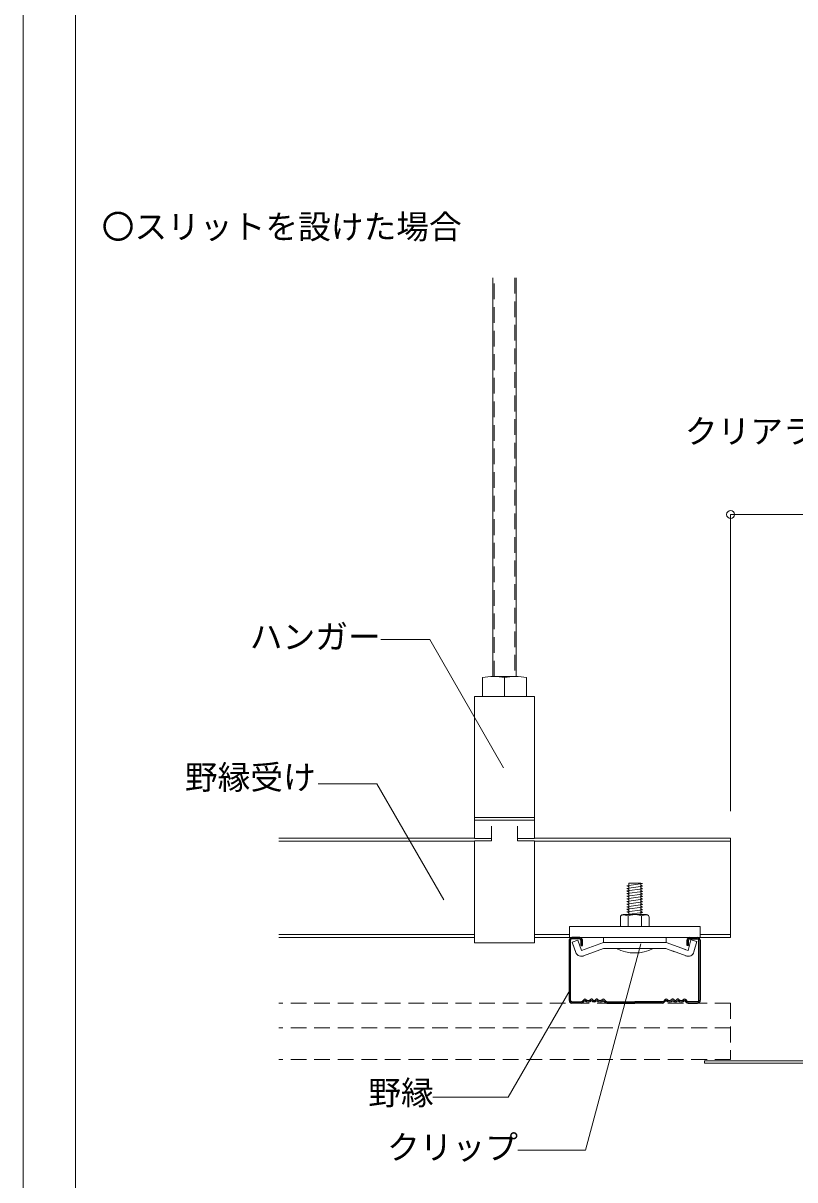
# Model space of a CAD drawing. Units: millimetres on the paper, with parts at other scales. Extents: x -195 to 195, y -140 to 138.
# Drawn here: x -195 to -136, y -89.4 to -1.1 of the extents above; entities that cross this region are included whole.
import ezdxf
from ezdxf.enums import TextEntityAlignment as Align

# ---------------------------------------------------------------- set-up
doc = ezdxf.new("R2010")
doc.units = ezdxf.units.MM
doc.header["$PDMODE"] = 32
doc.header["$PDSIZE"] = 0.6
doc.linetypes.add('DASHED1', pattern=[1.8, 1.2, -0.6])
for name, color, linetype, lineweight in [('3-1_吊り材', 7, 'Continuous', 18), ('3-2_野縁受け', 3, 'Continuous', 18), ('3-3_野縁', 2, 'Continuous', 25), ('3-5_寸法', 4, 'Continuous', 9), ('3-6_文字', 7, 'Continuous', 18), ('3-8_隠線', 4, 'DASHED1', 9), ('3-A_クリップ', 7, 'Continuous', 18), ('3-B_補強金具・金具・その他', 3, 'Continuous', 18), ('3-D_パネル', 4, 'DASHED1', 9), ('F-3_野縁', 7, 'Continuous', 18)]:
    doc.layers.add(name, color=color, linetype=linetype, lineweight=lineweight)
doc.styles.add('ＭＳ ゴシック', font='')
doc.styles.get('ＭＳ ゴシック').set_extended_font_data('MS Gothic')

msp = doc.modelspace()

# ---------------------------------------------------------------- linework, layer by layer
at = {"layer": '3-1_吊り材'}
for p, q in [((-159.129, -50.978), (-159.129, -20.533)), ((-157.329, -20.533), (-157.329, -50.978)), ((-159.909, -51.057), (-159.909, -52.517)), ((-157.389, -50.977), (-159.069, -50.977)), ((-158.229, -51.057), (-158.229, -52.517)), ((-156.549, -51.057), (-156.549, -52.517)), ((-160.529, -52.517), (-155.929, -52.517)), ((-160.529, -61.736), (-160.529, -52.517)), ((-155.929, -52.517), (-155.929, -61.736)), ((-160.529, -61.963), (-160.529, -61.736)), ((-160.529, -61.736), (-155.929, -61.736)), ((-155.929, -61.736), (-155.929, -61.963)), ((-160.529, -61.963), (-160.529, -63.345)), ((-155.929, -61.963), (-160.529, -61.963)), ((-159.229, -62.407), (-159.229, -63.525)), ((-157.229, -63.525), (-157.229, -62.407)), ((-155.929, -63.345), (-155.929, -61.963)), ((-160.529, -63.345), (-159.229, -63.345)), ((-160.529, -63.525), (-160.529, -71.317)), ((-159.229, -63.525), (-160.529, -63.525)), ((-157.229, -63.345), (-155.929, -63.345)), ((-155.929, -63.525), (-157.229, -63.525)), ((-155.929, -71.317), (-155.929, -63.525)), ((-160.529, -71.317), (-155.929, -71.317))]:
    msp.add_line(p, q, dxfattribs=at)
for centre in [(-159.069, -55.428), (-157.389, -55.428)]:
    msp.add_arc(centre, 4.45, 79.1199, 100.88008, dxfattribs=at)
at = {"layer": '3-2_野縁受け'}
for p, q in [((-175.477, -63.317), (-160.529, -63.317)), ((-175.477, -63.557), (-160.529, -63.557)), ((-155.929, -63.317), (-140.961, -63.317)), ((-155.929, -63.557), (-140.961, -63.557)), ((-140.961, -63.317), (-140.961, -70.917)), ((-160.529, -70.677), (-175.477, -70.677)), ((-160.529, -70.921), (-175.477, -70.921)), ((-153.277, -70.677), (-155.929, -70.677)), ((-153.277, -70.921), (-155.929, -70.921)), ((-143.277, -70.677), (-140.961, -70.677)), ((-143.277, -70.917), (-140.961, -70.917))]:
    msp.add_line(p, q, dxfattribs=at)
at = {"layer": '3-3_野縁'}
for p, q in [((-153.283, -71.117), (-153.283, -75.708)), ((-153.183, -75.713), (-153.183, -71.117)), ((-152.483, -70.917), (-153.083, -70.917)), ((-152.483, -71.017), (-153.083, -71.017)), ((-152.383, -71.517), (-152.383, -71.117)), ((-152.383, -71.517), (-152.283, -71.517)), ((-152.283, -71.517), (-152.283, -71.117)), ((-144.283, -71.517), (-144.283, -71.117)), ((-144.183, -71.517), (-144.283, -71.517)), ((-144.183, -71.517), (-144.183, -71.117)), ((-144.083, -70.917), (-143.483, -70.917)), ((-144.083, -71.017), (-143.483, -71.017)), ((-143.383, -75.713), (-143.383, -71.117)), ((-143.283, -71.117), (-143.283, -75.708)), ((-153.083, -75.817), (-152.366, -75.817)), ((-153.083, -75.817), (-152.366, -75.817)), ((-152.366, -75.917), (-153.083, -75.917)), ((-152.366, -75.917), (-153.083, -75.917)), ((-152.154, -75.647), (-152.296, -75.788)), ((-152.296, -75.788), (-152.154, -75.647)), ((-152.083, -75.717), (-152.225, -75.859)), ((-152.083, -75.717), (-152.225, -75.859)), ((-150.683, -75.717), (-150.542, -75.859)), ((-150.613, -75.647), (-150.471, -75.788)), ((-150.401, -75.817), (-148.283, -75.817)), ((-150.401, -75.917), (-148.283, -75.917)), ((-146.166, -75.817), (-148.283, -75.817)), ((-146.166, -75.917), (-148.283, -75.917)), ((-145.954, -75.647), (-146.095, -75.788)), ((-145.883, -75.717), (-146.024, -75.859)), ((-144.483, -75.717), (-144.342, -75.859)), ((-144.483, -75.717), (-144.342, -75.859)), ((-144.412, -75.647), (-144.271, -75.788)), ((-144.271, -75.788), (-144.412, -75.647)), ((-143.483, -75.817), (-144.2, -75.817)), ((-143.483, -75.817), (-144.2, -75.817)), ((-144.2, -75.917), (-143.483, -75.917)), ((-144.2, -75.917), (-143.483, -75.917))]:
    msp.add_line(p, q, dxfattribs=at)
for centre, radius, start, end in [((-153.083, -71.117), 0.2, 90.00299, 180.00299), ((-153.083, -71.117), 0.1, 90.00299, 180.00299), ((-152.483, -71.117), 0.2, 0.00299, 90.00299), ((-152.483, -71.117), 0.1, 0.00299, 90.00299), ((-144.083, -71.117), 0.2, 89.99699, 179.99699), ((-144.083, -71.117), 0.1, 89.99699, 179.99699), ((-143.483, -71.117), 0.2, 359.99699, 89.99699), ((-143.483, -71.117), 0.1, 359.99699, 89.99699), ((-153.083, -75.717), 0.2, 177.476, 270), ((-153.083, -75.717), 0.2, 177.476, 270), ((-153.083, -75.717), 0.1, 177.476, 270), ((-153.083, -75.717), 0.1, 177.476, 270), ((-152.366, -75.717), 0.1, 270, 314.99998), ((-152.366, -75.717), 0.1, 269.99998, 314.99998), ((-152.366, -75.717), 0.2, 270, 314.99998), ((-152.366, -75.717), 0.2, 270, 315), ((-152.083, -75.717), 0.1, 46.39717, 135), ((-151.833, -75.455), 0.362, 226.39717, 313.60281), ((-151.833, -75.455), 0.263, 226.39717, 313.60281), ((-151.583, -75.717), 0.1, 36.86989, 133.60281), ((-151.383, -75.567), 0.25, 216.86989, 323.1301), ((-151.383, -75.567), 0.15, 216.86989, 323.1301), ((-151.183, -75.717), 0.1, 46.39717, 143.1301), ((-151.183, -75.717), 0.1, 36.86989, 143.1301), ((-150.933, -75.455), 0.362, 226.39717, 313.60281), ((-150.933, -75.455), 0.263, 226.39717, 313.60281), ((-150.683, -75.717), 0.1, 44.99998, 133.60281), ((-150.401, -75.717), 0.2, 225, 270), ((-150.401, -75.717), 0.1, 225, 270), ((-146.166, -75.717), 0.1, 270, 315), ((-146.166, -75.717), 0.2, 270, 315), ((-145.883, -75.717), 0.1, 46.39719, 135.00002), ((-145.633, -75.455), 0.362, 226.39719, 313.60283), ((-145.633, -75.455), 0.263, 226.39719, 313.60283), ((-145.383, -75.717), 0.1, 36.8699, 143.13011), ((-145.383, -75.717), 0.1, 36.8699, 133.60283), ((-145.183, -75.567), 0.25, 216.8699, 323.13011), ((-145.183, -75.567), 0.15, 216.8699, 323.13011), ((-144.983, -75.717), 0.1, 46.39719, 143.13011), ((-144.733, -75.455), 0.362, 226.39719, 313.60283), ((-144.733, -75.455), 0.263, 226.39719, 313.60283), ((-144.483, -75.717), 0.1, 45, 133.60283), ((-144.2, -75.717), 0.2, 225.00002, 270), ((-144.2, -75.717), 0.2, 225, 270), ((-144.2, -75.717), 0.1, 225.00002, 270), ((-144.2, -75.717), 0.1, 225, 270), ((-143.483, -75.717), 0.2, 269.99997, 2.524), ((-143.483, -75.717), 0.2, 270, 2.524), ((-143.483, -75.717), 0.1, 269.99997, 2.524), ((-143.483, -75.717), 0.1, 270, 2.524)]:
    msp.add_arc(centre, radius, start, end, dxfattribs=at)
at = {"layer": '3-5_寸法'}
for q in [(-140.961, -61.269), (-130.961, -38.61)]:
    msp.add_line((-140.961, -38.61), q, dxfattribs=at)
at = {"layer": '3-5_寸法', "color": 7}
msp.add_point((-140.961, -38.61), dxfattribs=at)
at = {"layer": '3-6_文字'}
for p, q in [((-167.688, -48.159), (-163.944, -48.159)), ((-158.294, -57.944), (-163.944, -48.159)), ((-147.825, -71.386), (-152.048, -87.145)), ((-153.218, -74.916), (-157.94, -83.094)), ((-163.713, -83.094), (-157.94, -83.094)), ((-152.048, -87.145), (-157.202, -87.145))]:
    msp.add_line(p, q, dxfattribs=at)
msp.add_lwpolyline([(-172.461, -59.165), (-167.992, -59.165), (-162.872, -68.032)], dxfattribs=at)
at = {"layer": '3-8_隠線'}
for p, q in [((-159.016, -50.977), (-159.016, -20.533)), ((-157.441, -20.533), (-157.441, -50.977))]:
    msp.add_line(p, q, dxfattribs=at)
at = {"layer": '3-A_クリップ'}
for p, q in [((-147.677, -66.79), (-148.877, -66.959)), ((-148.877, -66.959), (-148.727, -67.038)), ((-147.677, -66.99), (-148.877, -67.159)), ((-148.727, -69.161), (-148.727, -66.759)), ((-148.727, -66.759), (-147.827, -66.759)), ((-147.677, -66.79), (-147.827, -66.759)), ((-147.827, -69.161), (-147.827, -66.765)), ((-147.677, -66.99), (-147.827, -66.912)), ((-147.677, -67.19), (-147.827, -67.112)), ((-148.877, -67.159), (-148.727, -67.238)), ((-147.677, -67.39), (-147.827, -67.312)), ((-147.677, -67.59), (-147.827, -67.512)), ((-147.677, -67.79), (-147.827, -67.712)), ((-147.677, -67.99), (-147.827, -67.912)), ((-147.677, -68.19), (-147.827, -68.112)), ((-147.677, -68.39), (-147.827, -68.312)), ((-147.677, -68.59), (-147.827, -68.512)), ((-147.677, -68.79), (-147.827, -68.712)), ((-149.377, -69.361), (-149.377, -70.061)), ((-149.243, -69.194), (-149.337, -69.241)), ((-149.243, -69.194), (-149.337, -69.241)), ((-149.177, -69.161), (-147.377, -69.161)), ((-149.105, -69.179), (-148.777, -69.261)), ((-149.105, -69.179), (-148.777, -69.261)), ((-148.877, -68.959), (-148.727, -69.038)), ((-147.677, -68.99), (-148.877, -69.159)), ((-147.677, -68.99), (-148.877, -69.159)), ((-148.777, -69.261), (-148.777, -69.265)), ((-148.777, -69.265), (-148.777, -70.061)), ((-147.833, -69.24), (-147.777, -69.26)), ((-147.677, -68.99), (-147.827, -68.912)), ((-147.677, -68.99), (-147.827, -68.912)), ((-147.733, -69.161), (-147.827, -69.112)), ((-147.733, -69.161), (-147.827, -69.112)), ((-147.448, -69.179), (-147.777, -69.26)), ((-147.448, -69.179), (-147.777, -69.26)), ((-147.312, -69.194), (-147.218, -69.24)), ((-147.312, -69.194), (-147.218, -69.24)), ((-147.177, -69.361), (-147.177, -70.061)), ((-153.277, -70.061), (-143.277, -70.061)), ((-153.277, -70.061), (-153.277, -70.921)), ((-149.377, -70.061), (-147.177, -70.061)), ((-143.277, -70.921), (-143.277, -70.061)), ((-153.277, -70.921), (-143.277, -70.921)), ((-152.636, -71.119), (-153.068, -71.276)), ((-152.829, -71.933), (-153.068, -71.276)), ((-152.788, -72.045), (-153.068, -71.276)), ((-152.348, -71.908), (-152.636, -71.119)), ((-150.676, -71.299), (-152.348, -71.908)), ((-150.676, -70.921), (-150.676, -71.299)), ((-150.676, -71.299), (-148.277, -71.299)), ((-145.879, -71.299), (-148.277, -71.299)), ((-145.879, -71.299), (-148.277, -71.299)), ((-145.879, -71.299), (-148.277, -71.299)), ((-145.879, -71.299), (-144.398, -71.838)), ((-145.876, -70.921), (-145.876, -71.3)), ((-143.756, -72.007), (-143.544, -71.216)), ((-152.195, -72.319), (-150.655, -71.759)), ((-146.877, -71.759), (-149.677, -71.759)), ((-148.277, -71.759), (-146.448, -71.759)), ((-148.277, -71.759), (-146.331, -71.759)), ((-148.277, -71.759), (-146.035, -71.759)), ((-146.38, -71.759), (-146.035, -71.759)), ((-146.281, -71.759), (-145.899, -71.759)), ((-145.25, -71.995), (-145.899, -71.759)), ((-144.36, -72.319), (-145.398, -71.941)), ((-144.457, -71.817), (-144.206, -71.908))]:
    msp.add_line(p, q, dxfattribs=at)
for points in [[(-147.677, -67.19), (-148.877, -67.359), (-148.727, -67.438)], [(-147.677, -67.39), (-148.877, -67.559), (-148.727, -67.638)], [(-147.677, -67.59), (-148.877, -67.759), (-148.727, -67.838)], [(-147.677, -67.79), (-148.877, -67.959), (-148.727, -68.038)], [(-147.677, -67.99), (-148.877, -68.159), (-148.727, -68.238)], [(-147.677, -68.19), (-148.877, -68.359), (-148.727, -68.438)], [(-147.677, -68.39), (-148.877, -68.559), (-148.727, -68.638)], [(-147.677, -68.59), (-148.877, -68.759), (-148.727, -68.838)], [(-147.677, -68.79), (-148.877, -68.959), (-148.727, -69.038)], [(-147.833, -69.24), (-147.777, -69.26), (-147.777, -70.061)], [(-152.348, -71.908), (-152.636, -71.119), (-153.068, -71.276)], [(-144.206, -71.908), (-143.989, -71.097), (-143.544, -71.216)], [(-148.277, -71.759), (-150.52, -71.759), (-150.655, -71.759)]]:
    msp.add_lwpolyline(points, dxfattribs=at)
for centre, radius, start, end in [((-149.177, -69.361), 0.2, 90, 180), ((-149.154, -69.373), 0.2, 75.942, 116.60205), ((-149.154, -69.373), 0.2, 75.942, 116.60205), ((-148.277, -70.461), 1.3, 70.01814, 112.61984), ((-148.277, -70.461), 1.3, 70.01814, 112.61984), ((-147.4, -69.373), 0.2, 63.73468, 103.86021), ((-147.4, -69.373), 0.2, 63.73468, 103.86021), ((-147.377, -69.361), 0.2, 0, 90), ((-152.356, -71.888), 0.46, 199.99997, 299.99998), ((-148.277, -68.959), 3.131, 243.43494, 296.56505), ((-144.201, -71.888), 0.46, 245, 345)]:
    msp.add_arc(centre, radius, start, end, dxfattribs=at)
at = {"layer": '3-B_補強金具・金具・その他'}
for p, q in [((-142.961, -80.317), (-142.961, -80.517)), ((-142.961, -80.317), (-131.161, -80.317)), ((-142.961, -80.517), (-130.961, -80.517))]:
    msp.add_line(p, q, dxfattribs=at)
at = {"layer": '3-D_パネル'}
for p, q in [((-140.961, -75.917), (-175.477, -75.917)), ((-140.961, -75.917), (-140.961, -80.217)), ((-140.961, -77.817), (-175.477, -77.817)), ((-140.961, -80.217), (-175.477, -80.217))]:
    msp.add_line(p, q, dxfattribs=at)
at = {"layer": 'F-3_野縁', "color": 3}
msp.add_line((-191, 131.5), (-191, -117.5), dxfattribs=at)
msp.add_lwpolyline([(-195, 137.5), (-195, -137.5), (195, -137.5)], dxfattribs=at)

# ---------------------------------------------------------------- texts
at = {"layer": '3-5_寸法', "style": 'ＭＳ ゴシック'}
msp.add_text('クリアランス', height=1.833, dxfattribs=at).set_placement((-144.456, -33.724), align=Align.BOTTOM_LEFT)
at = {"layer": '3-6_文字', "style": 'ＭＳ ゴシック'}
for s, p in [('〇スリットを設けた場合', (-189, -18.1)), ('ハンガー', (-177.688, -49.409)), ('野縁受け', (-182.644, -60.143)), ('野縁', (-168.634, -84.236)), ('クリップ', (-167.202, -88.395))]:
    msp.add_text(s, height=1.833, dxfattribs=at).set_placement(p, align=Align.BOTTOM_LEFT)

doc.saveas('drawing.dxf')
